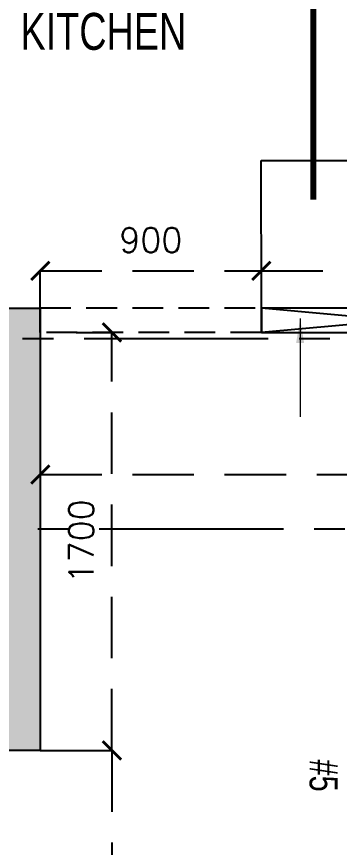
# Model space of a CAD drawing. Header units: millimetres. Extents: x 1180970 to 1231451, y -5737889 to -5695638.
# Drawn here: x 1202846 to 1204160, y -5723869 to -5720489 of the extents above; entities that cross this region are included whole.
import ezdxf

# ---------------------------------------------------------------- set-up
doc = ezdxf.new("R2010")
doc.units = ezdxf.units.MM
doc.header["$LTSCALE"] = 1000
doc.header["$MEASUREMENT"] = 0
for name, pattern in [('2BHK-C$1$HIDDEN', [0.375, 0.25, -0.125]), ('AUDIT_D_120904163729-0', [0]), ('T8(T9 IS SIMILAR) - GROUND FLOOR - DIMENSION & TEXTING$0$HIDDEN', [0.375, 0.25, -0.125]), ('T8(T9 IS SIMILAR) - GROUND FLOOR - DIMENSION & TEXTING$0$T8_REFUGE COLUMNS$0$HIDDEN', [0.375, 0.25, -0.125]), ('T8_REFUGE COLUMNS$0$CENTER2', [1.125, 0.75, -0.125, 0.125, -0.125])]:
    doc.linetypes.add(name, pattern=pattern)
doc.layers.get('0').update_dxf_attribs({"linetype": 'AUDIT_D_120904163729-0'})
for name, color, linetype in [('2BHK-C$0$a-KIT FIX', 251, 'Continuous'), ('2BHK-C$0$A-LINTEL', 5, '2BHK-C$1$HIDDEN'), ('2BHK-C$0$CUT-OUT', 49, 'Continuous'), ('T8(T9 IS SIMILAR) - GROUND FLOOR - DIMENSION & TEXTING$0$A-DIMENSIONS', 2, 'T8(T9 IS SIMILAR) - GROUND FLOOR - DIMENSION & TEXTING$0$HIDDEN'), ('T8_REFUGE COLUMNS$0$A-CENTERLINE', 193, 'T8_REFUGE COLUMNS$0$CENTER2'), ('T8_REFUGE COLUMNS$0$A-RCC COLS', 3, 'Continuous')]:
    doc.layers.add(name, color=color, linetype=linetype)
for name, color, linetype, lineweight in [('T8(T9 IS SIMILAR) - GROUND FLOOR - DIMENSION & TEXTING$0$a-Text', 4, 'Continuous', 0), ('T8(T9 IS SIMILAR) - GROUND FLOOR - DIMENSION & TEXTING$0$R0-18-10-2014-T1-1st Podium Floor Plan$0$Text', 2, 'Continuous', 0), ('T8(T9 IS SIMILAR) - GROUND FLOOR$0$D&W', 8, 'Continuous', 25)]:
    doc.layers.add(name, color=color, linetype=linetype, lineweight=lineweight)
doc.layers.add('T8_REFUGE COLUMNS$0$COL-HATCH', color=7, linetype='Continuous', lineweight=25, true_color=0xa3a3a3)
doc.styles.add('T8(T9 IS SIMILAR) - GROUND FLOOR - DIMENSION & TEXTING$0$ARIAL ARROW', font='swisscl.ttf')
doc.styles.add('T8(T9 IS SIMILAR) - GROUND FLOOR - DIMENSION & TEXTING$0$Romans 1', font='romans.shx', dxfattribs={"height": 100})
doc.styles.add('T8(T9 IS SIMILAR) - GROUND FLOOR - DIMENSION & TEXTING$0$Tahoma', font='tahoma.ttf')
doc.dimstyles.new('T8(T9 IS SIMILAR) - GROUND FLOOR - DIMENSION & TEXTING$0$ALPINE S', dxfattribs={"dimscale": 0, "dimtxt": 100, "dimasz": 75, "dimexe": 0, "dimexo": 0, "dimgap": 75, "dimtad": 1, "dimdec": 0, "dimzin": 0, "dimdsep": 46, "dimtxsty": 'T8(T9 IS SIMILAR) - GROUND FLOOR - DIMENSION & TEXTING$0$Romans 1', "dimblk": 'T8(T9 IS SIMILAR) - GROUND FLOOR - DIMENSION & TEXTING$0$_ArchTick', "dimcen": 0.09, "dimclrd": 256, "dimclre": 256, "dimclrt": 7, "dimadec": 0, "dimazin": 0, "dimtfac": 1, "dimtdec": 0, "dimtofl": 0, "dimtmove": 1, "dimatfit": 0, "dimldrblk": 'T8(T9 IS SIMILAR) - GROUND FLOOR - DIMENSION & TEXTING$0$_Open90', "dimfxl": 1, "dimtolj": 1, "dimtzin": 0, "dimarcsym": 0})
doc.dimstyles.new('T8(T9 IS SIMILAR) - GROUND FLOOR - DIMENSION & TEXTING$0$SAMATA STD', dxfattribs={"dimtxt": 100, "dimasz": 50, "dimexe": 50, "dimexo": 50, "dimgap": 10, "dimtad": 0, "dimdec": 0, "dimrnd": 5, "dimzin": 0, "dimdsep": 46, "dimtxsty": 'T8(T9 IS SIMILAR) - GROUND FLOOR - DIMENSION & TEXTING$0$Tahoma', "dimblk": 'T8(T9 IS SIMILAR) - GROUND FLOOR - DIMENSION & TEXTING$0$_Origin2', "dimcen": -50, "dimdle": 50, "dimclrd": 7, "dimclre": 7, "dimclrt": 7, "dimadec": 0, "dimazin": 0, "dimtfac": 1, "dimtdec": 0, "dimtmove": 1, "dimatfit": 3, "dimfxl": 150, "dimtfill": 1, "dimtolj": 1, "dimtzin": 0, "dimlwd": -1, "dimlwe": -1, "dimarcsym": 0})

# ---------------------------------------------------------------- blocks, each defined once
blk = doc.blocks.new('T8_REFUGE COLUMNS')
at = {"layer": 'T8_REFUGE COLUMNS$0$COL-HATCH', "linetype": 'ByBlock'}
h = blk.add_hatch(color=256, dxfattribs=at)
h.dxf.hatch_style = 1
h.paths.add_polyline_path([(1202942.1, -5723474.9), (1202692.1, -5723474.9), (1202692.1, -5721674.9), (1202942.1, -5721674.9)])
at = {"layer": 'T8_REFUGE COLUMNS$0$A-CENTERLINE'}
for p, q in [((1217370.3, -5721799.9), (1182156.9, -5721799.9)), ((1217431.8, -5722574.9), (1182156.9, -5722574.9))]:
    blk.add_line(p, q, dxfattribs=at)
at = {"layer": 'T8_REFUGE COLUMNS$0$A-RCC COLS', "linetype": 'ByBlock'}
blk.add_lwpolyline([(1202942.1, -5723474.9), (1202692.1, -5723474.9), (1202692.1, -5721674.9), (1202942.1, -5721674.9)], close=True, dxfattribs=at)
blk = doc.blocks.new('2BHK-C')
at = {"layer": '2BHK-C$0$a-KIT FIX'}
for p, q in [((1149349, -5721075.2, 0.4), (1150439.2, -5721074.8, 0.4)), ((1149349.2, -5721674.2, 0.4), (1149349, -5721075.2, 0.4))]:
    blk.add_line(p, q, dxfattribs=at)
at = {"layer": '2BHK-C$0$A-LINTEL', "linetype": 'ByBlock'}
for p, q in [((1149349.2, -5721674.6, 0.4), (1150449.2, -5721674.6, 0.4)), ((1149349.2, -5721774.6, 0.4), (1150449.2, -5721774.6, 0.4))]:
    blk.add_line(p, q, dxfattribs=at)
at = {"layer": '2BHK-C$0$A-LINTEL', "linetype": 'ByBlock', "elevation": 0.4}
blk.add_lwpolyline([(1149349.2, -5721674.6), (1150449.1, -5721774.6), (1150449.2, -5721674.7), (1149349.2, -5721774.6)], close=True, dxfattribs=at)
at = {"layer": '2BHK-C$0$CUT-OUT', "linetype": '2BHK-C$1$HIDDEN', "ltscale": 0.5, "elevation": 0.4}
blk.add_lwpolyline([(1149349.2, -5721774.6), (1148449.2, -5721774.6), (1148449.2, -5721674.6), (1149349.2, -5721674.6)], close=True, dxfattribs=at)
blk = doc.blocks.new('T8(T9 IS SIMILAR) - GROUND FLOOR')
at = {"layer": 'T8(T9 IS SIMILAR) - GROUND FLOOR$0$D&W', "linetype": 'ByBlock'}
for name, p in [('T8_REFUGE COLUMNS', (0, 0)), ('2BHK-C', (54492.8, -0.1, 0))]:
    blk.add_blockref(name, p, dxfattribs=at)
blk = doc.blocks.new('T8(T9 IS SIMILAR) - GROUND FLOOR - DIMENSION & TEXTING$0$_ArchTick')
at = {"color": 0, "linetype": 'ByBlock', "const_width": 0.15}
blk.add_lwpolyline([(-0.5, -0.5), (0.5, 0.5)], dxfattribs=at)
blk = doc.blocks.new('*D731')
at = {"layer": 'T8(T9 IS SIMILAR) - GROUND FLOOR - DIMENSION & TEXTING$0$A-DIMENSIONS', "linetype": 'T8(T9 IS SIMILAR) - GROUND FLOOR - DIMENSION & TEXTING$0$HIDDEN', "lineweight": -2, "transparency": 16777216}
for p, q in [((1202942.3, -5723474.4), (1203233.8, -5723474.4)), ((1203039.8, -5727449.6), (1203233.8, -5727449.6))]:
    blk.add_line(p, q, dxfattribs=at)
at = {"layer": 'T8(T9 IS SIMILAR) - GROUND FLOOR - DIMENSION & TEXTING$0$A-DIMENSIONS', "lineweight": -2, "transparency": 16777216}
blk.add_line((1203233.8, -5723474.4), (1203233.8, -5727449.6), dxfattribs=at)
at = {"layer": 'T8(T9 IS SIMILAR) - GROUND FLOOR - DIMENSION & TEXTING$0$A-DIMENSIONS', "linetype": 'ByBlock', "lineweight": -2, "transparency": 16777216, "xscale": 75, "yscale": 75, "zscale": 75}
for p, rotation in [((1203233.8, -5723474.4), 90), ((1203233.8, -5727449.6), 270)]:
    blk.add_blockref('T8(T9 IS SIMILAR) - GROUND FLOOR - DIMENSION & TEXTING$0$_ArchTick', p, dxfattribs=dict(at, rotation=rotation))
at = {"layer": 'T8(T9 IS SIMILAR) - GROUND FLOOR - DIMENSION & TEXTING$0$A-DIMENSIONS', "color": 7, "linetype": 'ByBlock', "transparency": 16777216, "insert": (1203108.8, -5725462), "char_height": 100, "attachment_point": 5, "rotation": 90, "style": 'T8(T9 IS SIMILAR) - GROUND FLOOR - DIMENSION & TEXTING$0$Romans 1'}
blk.add_mtext('\\A1;3975', dxfattribs=at)
blk = doc.blocks.new('T8(T9 IS SIMILAR) - GROUND FLOOR - DIMENSION & TEXTING$0$_Open90')
at = {"color": 0, "linetype": 'ByBlock', "lineweight": -2}
for p, q in [((-0.5, 0.5), (0, 0)), ((0, 0), (-1, 0)), ((0, 0), (-0.5, -0.5))]:
    blk.add_line(p, q, dxfattribs=at)
blk = doc.blocks.new('*D732')
at = {"layer": 'T8(T9 IS SIMILAR) - GROUND FLOOR - DIMENSION & TEXTING$0$A-DIMENSIONS', "linetype": 'T8(T9 IS SIMILAR) - GROUND FLOOR - DIMENSION & TEXTING$0$HIDDEN', "lineweight": -2, "transparency": 16777216}
for p, q in [((1203088, -5721774), (1203233.8, -5721774)), ((1203088, -5723474.4), (1203233.8, -5723474.4))]:
    blk.add_line(p, q, dxfattribs=at)
at = {"layer": 'T8(T9 IS SIMILAR) - GROUND FLOOR - DIMENSION & TEXTING$0$A-DIMENSIONS', "lineweight": -2, "transparency": 16777216}
blk.add_line((1203233.8, -5723474.4), (1203233.8, -5721774), dxfattribs=at)
at = {"layer": 'T8(T9 IS SIMILAR) - GROUND FLOOR - DIMENSION & TEXTING$0$A-DIMENSIONS', "linetype": 'ByBlock', "lineweight": -2, "transparency": 16777216, "xscale": 75, "yscale": 75, "zscale": 75}
for p, rotation in [((1203233.8, -5721774), 90), ((1203233.8, -5723474.4), 270)]:
    blk.add_blockref('T8(T9 IS SIMILAR) - GROUND FLOOR - DIMENSION & TEXTING$0$_ArchTick', p, dxfattribs=dict(at, rotation=rotation))
at = {"layer": 'T8(T9 IS SIMILAR) - GROUND FLOOR - DIMENSION & TEXTING$0$A-DIMENSIONS', "color": 7, "linetype": 'ByBlock', "transparency": 16777216, "insert": (1203108.8, -5722624.2), "char_height": 100, "attachment_point": 5, "rotation": 90, "style": 'T8(T9 IS SIMILAR) - GROUND FLOOR - DIMENSION & TEXTING$0$Romans 1'}
blk.add_mtext('\\A1;1700', dxfattribs=at)
blk = doc.blocks.new('*D733')
at = {"layer": 'T8(T9 IS SIMILAR) - GROUND FLOOR - DIMENSION & TEXTING$0$A-DIMENSIONS', "linetype": 'T8(T9 IS SIMILAR) - GROUND FLOOR - DIMENSION & TEXTING$0$HIDDEN', "lineweight": -2, "transparency": 16777216}
for p, q in [((1202942.3, -5722175.8), (1202942.3, -5722351.9)), ((1206197.3, -5722175.8), (1206197.3, -5722351.9))]:
    blk.add_line(p, q, dxfattribs=at)
at = {"layer": 'T8(T9 IS SIMILAR) - GROUND FLOOR - DIMENSION & TEXTING$0$A-DIMENSIONS', "lineweight": -2, "transparency": 16777216}
blk.add_line((1202942.3, -5722351.9), (1206197.3, -5722351.9), dxfattribs=at)
at = {"layer": 'T8(T9 IS SIMILAR) - GROUND FLOOR - DIMENSION & TEXTING$0$A-DIMENSIONS', "linetype": 'ByBlock', "lineweight": -2, "transparency": 16777216, "xscale": 75, "yscale": 75, "zscale": 75, "rotation": 180}
blk.add_blockref('T8(T9 IS SIMILAR) - GROUND FLOOR - DIMENSION & TEXTING$0$_ArchTick', (1202942.3, -5722351.9), dxfattribs=at)
at = {"layer": 'T8(T9 IS SIMILAR) - GROUND FLOOR - DIMENSION & TEXTING$0$A-DIMENSIONS', "linetype": 'ByBlock', "lineweight": -2, "transparency": 16777216, "xscale": 75, "yscale": 75, "zscale": 75}
blk.add_blockref('T8(T9 IS SIMILAR) - GROUND FLOOR - DIMENSION & TEXTING$0$_ArchTick', (1206197.3, -5722351.9), dxfattribs=at)
at = {"layer": 'T8(T9 IS SIMILAR) - GROUND FLOOR - DIMENSION & TEXTING$0$A-DIMENSIONS', "color": 7, "linetype": 'ByBlock', "transparency": 16777216, "insert": (1204569.8, -5722226.9), "char_height": 100, "attachment_point": 5, "style": 'T8(T9 IS SIMILAR) - GROUND FLOOR - DIMENSION & TEXTING$0$Romans 1'}
blk.add_mtext('\\A1;3255', dxfattribs=at)
blk = doc.blocks.new('*D462')
at = {"layer": 'T8(T9 IS SIMILAR) - GROUND FLOOR - DIMENSION & TEXTING$0$A-DIMENSIONS', "linetype": 'T8(T9 IS SIMILAR) - GROUND FLOOR - DIMENSION & TEXTING$0$HIDDEN', "lineweight": -2, "transparency": 16777216}
for p, q in [((1202942.1, -5721674.9), (1202942.1, -5721523.6)), ((1203842, -5721674.7), (1203842, -5721523.6))]:
    blk.add_line(p, q, dxfattribs=at)
at = {"layer": 'T8(T9 IS SIMILAR) - GROUND FLOOR - DIMENSION & TEXTING$0$A-DIMENSIONS', "lineweight": -2, "transparency": 16777216}
blk.add_line((1202942.1, -5721523.6), (1203842, -5721523.6), dxfattribs=at)
at = {"layer": 'T8(T9 IS SIMILAR) - GROUND FLOOR - DIMENSION & TEXTING$0$A-DIMENSIONS', "linetype": 'ByBlock', "lineweight": -2, "transparency": 16777216, "xscale": 75, "yscale": 75, "zscale": 75, "rotation": 180}
blk.add_blockref('T8(T9 IS SIMILAR) - GROUND FLOOR - DIMENSION & TEXTING$0$_ArchTick', (1202942.1, -5721523.6), dxfattribs=at)
at = {"layer": 'T8(T9 IS SIMILAR) - GROUND FLOOR - DIMENSION & TEXTING$0$A-DIMENSIONS', "linetype": 'ByBlock', "lineweight": -2, "transparency": 16777216, "xscale": 75, "yscale": 75, "zscale": 75}
blk.add_blockref('T8(T9 IS SIMILAR) - GROUND FLOOR - DIMENSION & TEXTING$0$_ArchTick', (1203842, -5721523.6), dxfattribs=at)
at = {"layer": 'T8(T9 IS SIMILAR) - GROUND FLOOR - DIMENSION & TEXTING$0$A-DIMENSIONS', "color": 7, "linetype": 'ByBlock', "transparency": 16777216, "insert": (1203392, -5721398.6), "char_height": 100, "attachment_point": 5, "style": 'T8(T9 IS SIMILAR) - GROUND FLOOR - DIMENSION & TEXTING$0$Romans 1'}
blk.add_mtext('\\A1;900', dxfattribs=at)
blk = doc.blocks.new('*D463')
at = {"layer": 'T8(T9 IS SIMILAR) - GROUND FLOOR - DIMENSION & TEXTING$0$A-DIMENSIONS', "linetype": 'T8(T9 IS SIMILAR) - GROUND FLOOR - DIMENSION & TEXTING$0$HIDDEN', "lineweight": -2, "transparency": 16777216}
for p, q in [((1203842, -5721674.7), (1203842, -5721523.6)), ((1204942, -5721674.9), (1204942, -5721523.6))]:
    blk.add_line(p, q, dxfattribs=at)
at = {"layer": 'T8(T9 IS SIMILAR) - GROUND FLOOR - DIMENSION & TEXTING$0$A-DIMENSIONS', "lineweight": -2, "transparency": 16777216}
blk.add_line((1203842, -5721523.6), (1204942, -5721523.6), dxfattribs=at)
at = {"layer": 'T8(T9 IS SIMILAR) - GROUND FLOOR - DIMENSION & TEXTING$0$A-DIMENSIONS', "linetype": 'ByBlock', "lineweight": -2, "transparency": 16777216, "xscale": 75, "yscale": 75, "zscale": 75, "rotation": 180}
blk.add_blockref('T8(T9 IS SIMILAR) - GROUND FLOOR - DIMENSION & TEXTING$0$_ArchTick', (1203842, -5721523.6), dxfattribs=at)
at = {"layer": 'T8(T9 IS SIMILAR) - GROUND FLOOR - DIMENSION & TEXTING$0$A-DIMENSIONS', "linetype": 'ByBlock', "lineweight": -2, "transparency": 16777216, "xscale": 75, "yscale": 75, "zscale": 75}
blk.add_blockref('T8(T9 IS SIMILAR) - GROUND FLOOR - DIMENSION & TEXTING$0$_ArchTick', (1204942, -5721523.6), dxfattribs=at)
at = {"layer": 'T8(T9 IS SIMILAR) - GROUND FLOOR - DIMENSION & TEXTING$0$A-DIMENSIONS', "color": 7, "linetype": 'ByBlock', "transparency": 16777216, "insert": (1204392, -5721398.6), "char_height": 100, "attachment_point": 5, "style": 'T8(T9 IS SIMILAR) - GROUND FLOOR - DIMENSION & TEXTING$0$Romans 1'}
blk.add_mtext('\\A1;1100', dxfattribs=at)
blk = doc.blocks.new('T8(T9 IS SIMILAR) - GROUND FLOOR - DIMENSION & TEXTING$0$_Origin2')
at = {"color": 0, "linetype": 'ByBlock', "lineweight": -2}
blk.add_line((-0.5, 0), (-1, 0), dxfattribs=at)
for radius in [0.5, 0.25]:
    blk.add_circle((0, 0), radius, dxfattribs=at)
blk = doc.blocks.new('T8(T9 IS SIMILAR) - GROUND FLOOR - DIMENSION & TEXTING')
at = {"color": 4, "linetype": 'T8(T9 IS SIMILAR) - GROUND FLOOR - DIMENSION & TEXTING$0$T8_REFUGE COLUMNS$0$HIDDEN', "ltscale": 5, "const_width": 25, "elevation": 0.1}
blk.add_lwpolyline([(1204053.5, -5721233.6), (1204053.5, -5718908.5), (1201614.3, -5718908.5), (1201614.3, -5714798.3)], dxfattribs=at)
at = {"layer": 'T8(T9 IS SIMILAR) - GROUND FLOOR - DIMENSION & TEXTING$0$a-Text', "style": 'T8(T9 IS SIMILAR) - GROUND FLOOR - DIMENSION & TEXTING$0$ARIAL ARROW'}
blk.add_text('KITCHEN', height=150, dxfattribs=at).set_placement((1202861.6, -5720624.5))
at = {"layer": 'T8(T9 IS SIMILAR) - GROUND FLOOR - DIMENSION & TEXTING$0$R0-18-10-2014-T1-1st Podium Floor Plan$0$Text', "insert": (1204153, -5723642.3, 0), "char_height": 114.75, "width": 1702.876, "attachment_point": 3, "rotation": 270, "style": 'T8(T9 IS SIMILAR) - GROUND FLOOR - DIMENSION & TEXTING$0$ARIAL ARROW'}
blk.add_mtext('#5', dxfattribs=at)
at = {"layer": 'T8(T9 IS SIMILAR) - GROUND FLOOR - DIMENSION & TEXTING$0$A-DIMENSIONS', "linetype": 'ByBlock'}
for base, p1, p2, picture, middle in [((1203842, -5721523.6), (1202942.1, -5721674.9), (1203842, -5721674.7, 0.4), '*D462', (1203392, -5721398.6)), ((1204942, -5721523.6), (1203842, -5721674.7, 0.4), (1204942, -5721674.9, 0.4), '*D463', (1204392, -5721398.6)), ((1206197.3, -5722351.9), (1202942.3, -5722175.8), (1206197.3, -5722175.8), '*D733', (1204569.8, -5722226.9))]:
    dim = blk.add_linear_dim(base=base, p1=p1, p2=p2, dimstyle='T8(T9 IS SIMILAR) - GROUND FLOOR - DIMENSION & TEXTING$0$ALPINE S', override={"dimscale": 1, "dimfxl": 5, "dimarcsym": 1}, dxfattribs=at)
    dim.commit()
    dim.dimension.update_dxf_attribs({"geometry": picture, "text_midpoint": middle})
for base, p1, p2, picture, middle in [((1203233.8, -5721774), (1203088, -5723474.4), (1203088, -5721774), '*D732', (1203108.8, -5722624.2)), ((1203233.8, -5727449.6), (1202942.3, -5723474.4), (1203039.8, -5727449.6), '*D731', (1203108.8, -5725462))]:
    dim = blk.add_linear_dim(base=base, p1=p1, p2=p2, angle=90, dimstyle='T8(T9 IS SIMILAR) - GROUND FLOOR - DIMENSION & TEXTING$0$ALPINE S', override={"dimscale": 1, "dimfxl": 5, "dimarcsym": 1}, dxfattribs=at)
    dim.commit()
    dim.dimension.update_dxf_attribs({"geometry": picture, "text_midpoint": middle})
at = {"layer": 'T8(T9 IS SIMILAR) - GROUND FLOOR - DIMENSION & TEXTING$0$R0-18-10-2014-T1-1st Podium Floor Plan$0$Text'}
blk.add_leader([(1203999.9, -5721717.6), (1203999.9, -5722061.5), (1203999.9, -5722117.7)], dimstyle='T8(T9 IS SIMILAR) - GROUND FLOOR - DIMENSION & TEXTING$0$SAMATA STD', override={"dimasz": 100, "dimclrd": 2, "dimfxlon": 1, "dimarcsym": 1}, dxfattribs=at)

msp = doc.modelspace()

# ---------------------------------------------------------------- block references
at = {"linetype": 'ByBlock'}
msp.add_blockref('T8(T9 IS SIMILAR) - GROUND FLOOR', (0, 0), dxfattribs=at)

# ---------------------------------------------------------------- next in the draw order: block references
msp.add_blockref('T8(T9 IS SIMILAR) - GROUND FLOOR - DIMENSION & TEXTING', (0, 0), dxfattribs=at)

doc.saveas('drawing.dxf')
